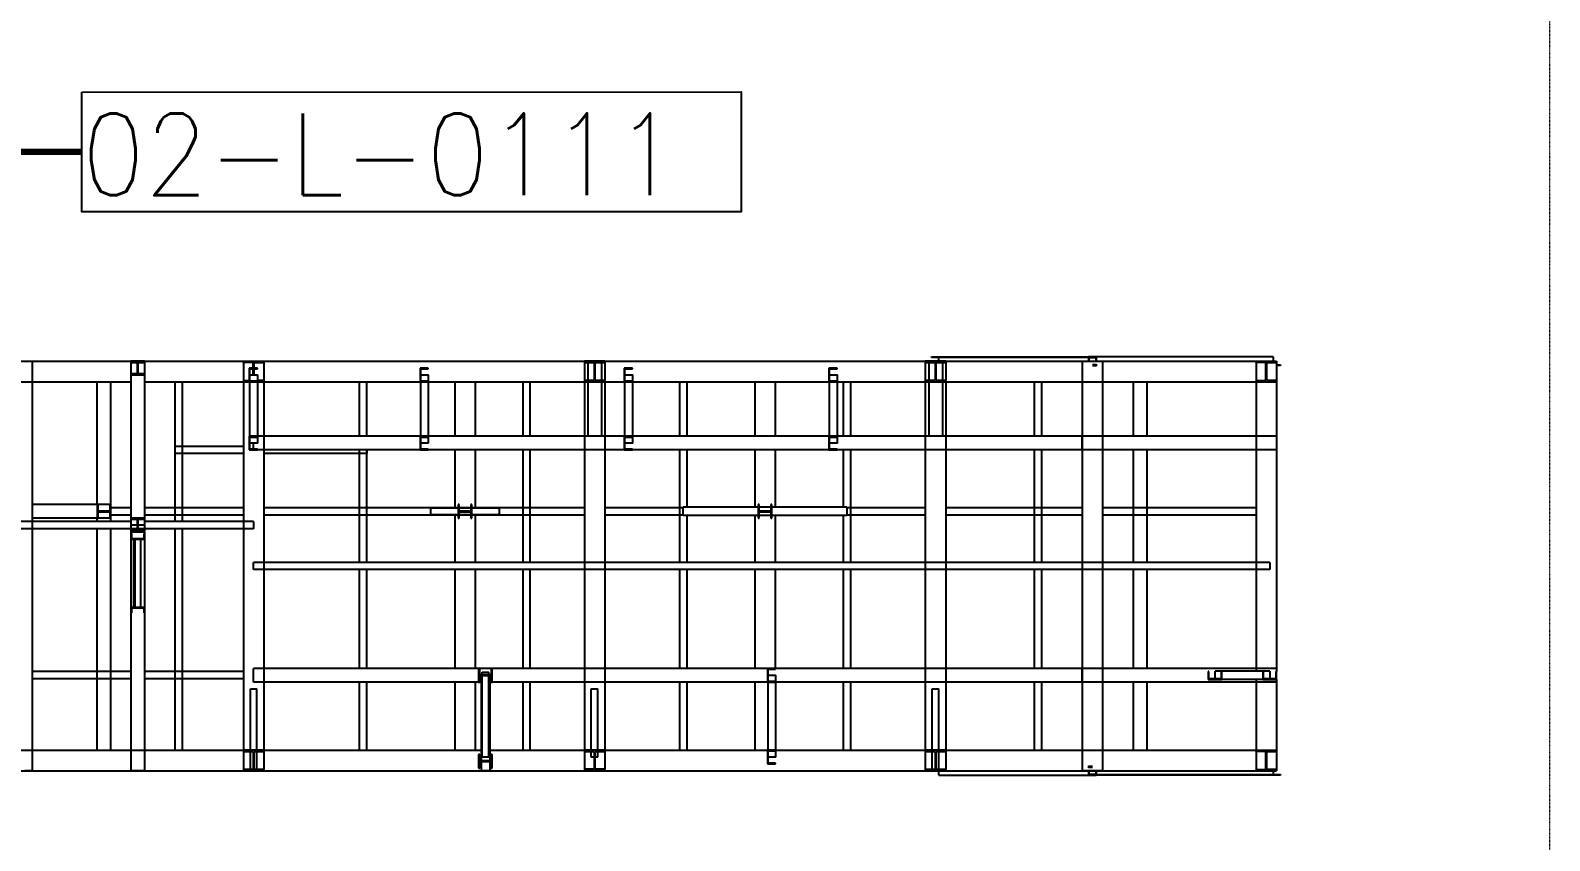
# Model space of a CAD drawing. Header units: inches. Extents: x 19 to 689223, y 34 to 210034.
# Drawn here: x 149781 to 160474, y 130876 to 136573 of the extents above; entities that cross this region are included whole.
import ezdxf

# ---------------------------------------------------------------- set-up
doc = ezdxf.new("R2010")
doc.units = ezdxf.units.IN
doc.header["$MEASUREMENT"] = 0
doc.linetypes.add('DIVIDE2', pattern=[0.625, 0.25, -0.125, 0, -0.125, 0, -0.125])
for name, color, linetype in [('_Auto', 7, 'Continuous'), ('CABLEROUTEALL-EMBED 1_DWG$0$DwgTemplate', 7, 'Continuous'), ('Pointers', 136, 'Continuous')]:
    doc.layers.add(name, color=color, linetype=linetype)
doc.layers.add('Layout', color=6, linetype='Continuous', lineweight=20)
doc.styles.add('HZTXT', font='txt_qlt.shx', dxfattribs={"width": 0.7, "bigfont": 'hztxt.shx'})
doc.dimstyles.new('ISO-25', dxfattribs={"dimtxt": 1000, "dimasz": 2.5, "dimexe": 1.25, "dimexo": 0.625, "dimtad": 1, "dimlfac": 1.016, "dimtxsty": 'HZTXT', "dimcen": 2.5, "dimclrd": 4, "dimclre": 4, "dimclrt": 4, "dimadec": 4, "dimazin": 0, "dimtfac": 1, "dimtmove": 0, "dimatfit": 3, "dimfxl": 1, "dimlwd": -1, "dimlwe": -1, "dimarcsym": 0})

msp = doc.modelspace()

# ---------------------------------------------------------------- linework, layer by layer
at = {"layer": '_Auto', "color": 7, "linetype": 'Continuous'}
msp.add_lwpolyline([(150143.3347, 136139.368), (154784.3259, 136140.1346), (154784.3259, 135297.3027), (150143.3347, 135296.5361)], close=True, dxfattribs=at)
at = {"layer": 'CABLEROUTEALL-EMBED 1_DWG$0$DwgTemplate', "color": 9, "linetype": 'Continuous'}
for p, q in [((149120.4404, 134246.4489), (150488.2863, 134246.4489)), ((149742.9303, 134246.4489), (149793.8045, 134246.4489)), ((149793.8045, 134246.4489), (149793.8045, 131366.7734)), ((150488.2863, 134246.4489), (150584.2755, 134246.4489)), ((150488.2863, 134246.4489), (150488.2863, 133094.5787)), ((150488.2863, 134246.4489), (150488.2863, 134238.7697)), ((150584.2755, 134246.4489), (150488.2863, 134246.4489)), ((150488.2863, 134238.7697), (150533.4012, 134238.7697)), ((150533.4012, 134238.7697), (150533.4012, 134158.1388)), ((150539.1606, 134238.7697), (150584.2755, 134238.7697)), ((150539.1606, 134158.1388), (150539.1606, 134238.7697)), ((150584.2755, 134246.4489), (150584.2755, 133094.5787)), ((150584.2755, 134246.4489), (153679.9266, 134246.4489)), ((150584.2755, 134238.7697), (150584.2755, 134246.4489)), ((151280.197, 134246.4489), (151424.1808, 134246.4489)), ((151280.197, 134236.85), (151280.197, 134246.4489)), ((151280.197, 134246.4489), (151424.1808, 134246.4489)), ((151280.197, 134246.4489), (151280.197, 131510.7572)), ((151348.8293, 134236.85), (151280.197, 134236.85)), ((151378.586, 134198.4543), (151320.9925, 134198.4543)), ((151320.9925, 134198.4543), (151320.9925, 134102.4651)), ((151325.7919, 134107.2646), (151325.7919, 134193.6548)), ((151325.7919, 134193.6548), (151378.586, 134193.6548)), ((151348.8293, 134198.4543), (151348.8293, 134236.85)), ((151348.8293, 134150.4597), (151348.8293, 134193.6548)), ((151355.5486, 134236.85), (151424.1808, 134236.85)), ((151355.5486, 134198.4543), (151355.5486, 134236.85)), ((151355.5486, 134150.4597), (151355.5486, 134193.6548)), ((151378.586, 134193.6548), (151378.586, 134198.4543)), ((151424.1808, 134246.4489), (151424.1808, 134236.85)), ((151424.1808, 134246.4489), (151424.1808, 131510.7572)), ((152523.257, 134198.4543), (152523.257, 134102.4651)), ((152580.8505, 134198.4543), (152523.257, 134198.4543)), ((152528.0564, 134107.2646), (152528.0564, 134193.6548)), ((152528.0564, 134193.6548), (152580.8505, 134193.6548)), ((152580.8505, 134193.6548), (152580.8505, 134198.4543)), ((153823.9104, 134246.4489), (153679.9266, 134246.4489)), ((153679.9266, 134246.4489), (153679.9266, 134236.85)), ((153679.9266, 134236.85), (153679.9266, 134112.064)), ((153679.9266, 134236.85), (153748.5589, 134236.85)), ((153703.9239, 134246.4489), (153799.9131, 134246.4489)), ((153703.9239, 134246.4489), (153703.9239, 133718.5084)), ((153748.5589, 134236.85), (153748.5589, 134112.064)), ((153755.2781, 134112.064), (153755.2781, 134236.85)), ((153755.2781, 134236.85), (153823.9104, 134236.85)), ((153799.9131, 134246.4489), (153799.9131, 133718.5084)), ((153823.9104, 134236.85), (153823.9104, 134246.4489)), ((153823.9104, 134246.4489), (156079.6562, 134246.4489)), ((153823.9104, 134236.85), (153823.9104, 134112.064)), ((153960.695, 134198.4543), (153960.695, 134102.4651)), ((154018.2885, 134198.4543), (153960.695, 134198.4543)), ((153965.4944, 134107.2646), (153965.4944, 134193.6548)), ((153965.4944, 134193.6548), (154018.2885, 134193.6548)), ((154018.2885, 134193.6548), (154018.2885, 134198.4543)), ((155458.1262, 134198.4543), (155400.5327, 134198.4543)), ((155400.5327, 134198.4543), (155400.5327, 134102.4651)), ((155405.3322, 134107.2646), (155405.3322, 134193.6548)), ((155405.3322, 134193.6548), (155458.1262, 134193.6548)), ((155458.1262, 134193.6548), (155458.1262, 134198.4543)), ((156223.64, 134246.4489), (156079.6562, 134246.4489)), ((156079.6562, 134246.4489), (156079.6562, 134236.85)), ((156079.6562, 134236.85), (156079.6562, 134112.064)), ((156079.6562, 134236.85), (156148.2885, 134236.85)), ((156103.6535, 134246.4489), (156199.6427, 134246.4489)), ((156103.6535, 134246.4489), (156103.6535, 133718.5084)), ((156123.5408, 134276.6855), (157227.4164, 134276.6855)), ((156123.5408, 134271.886), (156123.5408, 134276.6855)), ((157227.4164, 134271.886), (156123.5408, 134271.886)), ((156148.2885, 134236.85), (156148.2885, 134112.064)), ((156155.0077, 134112.064), (156155.0077, 134236.85)), ((156155.0077, 134236.85), (156223.64, 134236.85)), ((156175.2939, 134246.4489), (156175.2939, 134271.886)), ((156199.6427, 134246.4489), (156199.6427, 133718.5084)), ((156223.64, 134236.85), (156223.64, 134246.4489)), ((156223.64, 134246.4489), (158551.3777, 134246.4489)), ((156223.64, 134236.85), (156223.64, 134112.064)), ((157183.5318, 134246.4489), (157183.5318, 131366.7734)), ((157183.5318, 134246.4489), (157327.5156, 134246.4489)), ((157283.631, 134276.6855), (157227.4164, 134276.6855)), ((157227.4164, 134276.6855), (157227.4164, 134271.886)), ((157227.4164, 134271.886), (157279.1695, 134271.886)), ((157228.1117, 134271.886), (157228.1117, 134246.4489)), ((157232.4628, 134246.4489), (157232.4628, 134271.886)), ((157282.9356, 134221.0117), (157255.5237, 134221.0117)), ((157255.5237, 134216.2123), (157282.9356, 134216.2123)), ((157279.1695, 134271.886), (157279.1695, 134246.4489)), ((157282.9356, 134221.0117), (157288.876, 134221.0117)), ((157282.9356, 134216.2123), (157282.9356, 134221.0117)), ((157288.876, 134216.2123), (157282.9356, 134216.2123)), ((158528.3168, 134276.6855), (157283.631, 134276.6855)), ((157283.631, 134246.4489), (157283.631, 134276.6855)), ((157327.5156, 134246.4489), (157327.5156, 131366.7734)), ((158407.3939, 134236.85), (158407.3939, 134246.4489)), ((158407.3939, 134246.4489), (158551.3777, 134246.4489)), ((158407.3939, 134246.4489), (158407.3939, 132067.4944)), ((158407.3939, 134246.4489), (158551.3777, 134246.4489)), ((158476.0262, 134236.85), (158407.3939, 134236.85)), ((158476.0262, 134112.064), (158476.0262, 134236.85)), ((158482.7454, 134236.85), (158551.3777, 134236.85)), ((158482.7454, 134112.064), (158482.7454, 134236.85)), ((158528.3168, 134276.6855), (158528.3168, 134246.4489)), ((158551.3777, 134246.4489), (158551.3777, 134236.85)), ((158551.3777, 134246.4489), (158551.3777, 132065.0947)), ((158551.3777, 134246.4489), (158551.3777, 134102.4651)), ((158551.3777, 134221.0117), (158578.7896, 134221.0117)), ((158578.7896, 134216.2123), (158551.3777, 134216.2123)), ((158578.7896, 134221.0117), (158578.7896, 134216.2123)), ((149120.4404, 134102.4651), (150488.2863, 134102.4651)), ((150248.3133, 134102.4651), (150248.3133, 133238.5625)), ((150344.3025, 134102.4651), (150344.3025, 133238.5625)), ((150488.2863, 134158.1388), (150488.2863, 134150.4597)), ((150533.4012, 134158.1388), (150488.2863, 134158.1388)), ((150488.2863, 134150.4597), (150584.2755, 134150.4597)), ((150584.2755, 134158.1388), (150539.1606, 134158.1388)), ((150584.2755, 134150.4597), (150584.2755, 134158.1388)), ((150584.2755, 134102.4651), (151320.9925, 134102.4651)), ((150798.8113, 134102.4651), (150798.8113, 133120.0158)), ((150849.6856, 134102.4651), (150849.6856, 133120.0158)), ((151280.197, 134112.064), (151320.9925, 134112.064)), ((151280.197, 134112.064), (151280.197, 134102.4651)), ((151280.197, 134102.4651), (151320.9925, 134102.4651)), ((151320.9925, 134102.4651), (151378.586, 134102.4651)), ((151323.3922, 134150.4597), (151380.9857, 134150.4597)), ((151323.3922, 134150.4597), (151323.3922, 133670.5138)), ((151378.586, 134107.2646), (151325.7919, 134107.2646)), ((151378.586, 134102.4651), (151378.586, 134107.2646)), ((151380.9857, 133670.5138), (151380.9857, 134150.4597)), ((151424.1808, 134112.064), (151380.9857, 134112.064)), ((151380.9857, 134102.4651), (152523.257, 134102.4651)), ((151380.9857, 134102.4651), (151424.1808, 134102.4651)), ((151424.1808, 134102.4651), (151424.1808, 134112.064)), ((152094.6653, 134102.4651), (152094.6653, 133718.5084)), ((152145.5395, 134102.4651), (152145.5395, 133718.5084)), ((152523.257, 134102.4651), (152580.8505, 134102.4651)), ((152525.6567, 134150.4597), (152525.6567, 133670.5138)), ((152525.6567, 134150.4597), (152583.2502, 134150.4597)), ((152580.8505, 134107.2646), (152528.0564, 134107.2646)), ((152580.8505, 134102.4651), (152580.8505, 134107.2646)), ((152583.2502, 133670.5138), (152583.2502, 134150.4597)), ((152583.2502, 134102.4651), (153679.9266, 134102.4651)), ((152768.0294, 134102.4651), (152768.0294, 133718.5084)), ((152912.0132, 134102.4651), (152912.0132, 133718.5084)), ((153246.5355, 134102.4651), (153246.5355, 133718.5084)), ((153297.4097, 134102.4651), (153297.4097, 133718.5084)), ((153748.5589, 134112.064), (153679.9266, 134112.064)), ((153679.9266, 134112.064), (153679.9266, 134102.4651)), ((153679.9266, 134102.4651), (153679.9266, 131511.8582)), ((153679.9266, 134102.4651), (153823.9104, 134102.4651)), ((153823.9104, 134112.064), (153755.2781, 134112.064)), ((153823.9104, 134102.4651), (153823.9104, 134112.064)), ((153823.9104, 134102.4651), (153823.9104, 131511.8582)), ((153823.9104, 134102.4651), (153960.695, 134102.4651)), ((153960.695, 134102.4651), (154018.2885, 134102.4651)), ((153963.0947, 134150.4597), (153963.0947, 133670.5138)), ((153963.0947, 134150.4597), (154020.6882, 134150.4597)), ((154018.2885, 134107.2646), (153965.4944, 134107.2646)), ((154018.2885, 134102.4651), (154018.2885, 134107.2646)), ((154020.6882, 133670.5138), (154020.6882, 134150.4597)), ((154020.6882, 134102.4651), (155400.5327, 134102.4651)), ((154350.4111, 134102.4651), (154350.4111, 133718.5084)), ((154401.2853, 134102.4651), (154401.2853, 133718.5084)), ((154879.7914, 134102.4651), (154879.7914, 133718.5084)), ((155023.7752, 134102.4651), (155023.7752, 133718.5084)), ((155400.5327, 134102.4651), (155458.1262, 134102.4651)), ((155402.9325, 134150.4597), (155402.9325, 133670.5138)), ((155402.9325, 134150.4597), (155460.526, 134150.4597)), ((155458.1262, 134107.2646), (155405.3322, 134107.2646)), ((155458.1262, 134102.4651), (155458.1262, 134107.2646)), ((155460.526, 133670.5138), (155460.526, 134150.4597)), ((155460.526, 134102.4651), (156079.6562, 134102.4651)), ((155502.2813, 134102.4651), (155502.2813, 133718.5084)), ((155553.1555, 134102.4651), (155553.1555, 133718.5084)), ((156079.6562, 134112.064), (156079.6562, 134102.4651)), ((156148.2885, 134112.064), (156079.6562, 134112.064)), ((156079.6562, 134102.4651), (156079.6562, 131510.7572)), ((156079.6562, 134102.4651), (156223.64, 134102.4651)), ((156223.64, 134112.064), (156155.0077, 134112.064)), ((156223.64, 134102.4651), (156223.64, 134112.064)), ((156223.64, 134102.4651), (156223.64, 131510.7572)), ((156223.64, 134102.4651), (158551.3777, 134102.4651)), ((156846.1298, 134102.4651), (156846.1298, 133718.5084)), ((156897.0041, 134102.4651), (156897.0041, 133718.5084)), ((157543.4912, 134102.4651), (157543.4912, 133718.5084)), ((157639.4804, 134102.4651), (157639.4804, 133718.5084)), ((158407.3939, 134112.064), (158407.3939, 134102.4651)), ((158407.3939, 134112.064), (158476.0262, 134112.064)), ((158407.3939, 134102.4651), (158551.3777, 134102.4651)), ((158551.3777, 134112.064), (158482.7454, 134112.064)), ((158551.3777, 134102.4651), (158551.3777, 134112.064)), ((151320.9925, 133718.5084), (151320.9925, 133622.5192)), ((151378.586, 133718.5084), (151320.9925, 133718.5084)), ((151380.9857, 133670.5138), (151323.3922, 133670.5138)), ((151325.7919, 133713.7089), (151378.586, 133713.7089)), ((151325.7919, 133627.3186), (151325.7919, 133713.7089)), ((151352.1889, 133627.3186), (151352.1889, 133670.5138)), ((151378.586, 133713.7089), (151378.586, 133718.5084)), ((152523.257, 133718.5084), (151380.9857, 133718.5084)), ((152523.257, 133718.5084), (152523.257, 133622.5192)), ((152580.8505, 133718.5084), (152523.257, 133718.5084)), ((152583.2502, 133670.5138), (152525.6567, 133670.5138)), ((152528.0564, 133713.7089), (152580.8505, 133713.7089)), ((152528.0564, 133627.3186), (152528.0564, 133713.7089)), ((152580.8505, 133713.7089), (152580.8505, 133718.5084)), ((153703.9239, 133718.5084), (152583.2502, 133718.5084)), ((153799.9131, 133718.5084), (153703.9239, 133718.5084)), ((153960.695, 133718.5084), (153799.9131, 133718.5084)), ((153960.695, 133718.5084), (153960.695, 133622.5192)), ((154018.2885, 133718.5084), (153960.695, 133718.5084)), ((154020.6882, 133670.5138), (153963.0947, 133670.5138)), ((153965.4944, 133627.3186), (153965.4944, 133713.7089)), ((153965.4944, 133713.7089), (154018.2885, 133713.7089)), ((154018.2885, 133713.7089), (154018.2885, 133718.5084)), ((155400.5327, 133718.5084), (154020.6882, 133718.5084)), ((155458.1262, 133718.5084), (155400.5327, 133718.5084)), ((155400.5327, 133718.5084), (155400.5327, 133622.5192)), ((155460.526, 133670.5138), (155402.9325, 133670.5138)), ((155405.3322, 133713.7089), (155458.1262, 133713.7089)), ((155405.3322, 133627.3186), (155405.3322, 133713.7089)), ((155458.1262, 133713.7089), (155458.1262, 133718.5084)), ((156103.6535, 133718.5084), (155460.526, 133718.5084)), ((156199.6427, 133718.5084), (156103.6535, 133718.5084)), ((157184.3264, 133718.5084), (156199.6427, 133718.5084)), ((157184.3264, 133718.5084), (157184.3264, 133622.5192)), ((157184.3264, 133622.5192), (157184.3264, 133718.5084)), ((158551.3777, 133718.5084), (157184.3264, 133718.5084)), ((158551.3777, 133718.5084), (158551.3777, 133622.5192)), ((150799.7296, 133597.0821), (150799.7296, 133647.9563)), ((151280.197, 133647.9563), (150799.7296, 133647.9563)), ((151280.197, 133597.0821), (150799.7296, 133597.0821)), ((151320.9925, 133622.5192), (151378.586, 133622.5192)), ((151378.586, 133627.3186), (151325.7919, 133627.3186)), ((151378.586, 133622.5192), (151378.586, 133627.3186)), ((152523.257, 133622.5192), (151378.586, 133622.5192)), ((152148.9778, 133597.0821), (151424.1808, 133597.0821)), ((152094.6653, 133622.5192), (152094.6653, 132832.0483)), ((152145.5395, 133622.5192), (152145.5395, 132832.0483)), ((152148.9778, 133622.5192), (152148.9778, 133597.0821)), ((152523.257, 133622.5192), (152580.8505, 133622.5192)), ((152580.8505, 133627.3186), (152528.0564, 133627.3186)), ((152580.8505, 133622.5192), (152580.8505, 133627.3186)), ((153960.695, 133622.5192), (152580.8505, 133622.5192)), ((152768.0294, 133622.5192), (152768.0294, 133213.6053)), ((152912.0132, 133622.5192), (152912.0132, 133213.6053)), ((153246.5355, 133622.5192), (153246.5355, 132832.0483)), ((153297.4097, 133622.5192), (153297.4097, 132832.0483)), ((153960.695, 133622.5192), (154018.2885, 133622.5192)), ((154018.2885, 133627.3186), (153965.4944, 133627.3186)), ((154018.2885, 133622.5192), (154018.2885, 133627.3186)), ((155400.5327, 133622.5192), (154018.2885, 133622.5192)), ((154350.4111, 133622.5192), (154350.4111, 132832.0483)), ((154401.2853, 133622.5192), (154401.2853, 133219.3646)), ((154879.7914, 133622.5192), (154879.7914, 133219.3646)), ((155023.7752, 133622.5192), (155023.7752, 133219.3646)), ((155400.5327, 133622.5192), (155458.1262, 133622.5192)), ((155458.1262, 133627.3186), (155405.3322, 133627.3186)), ((155458.1262, 133622.5192), (155458.1262, 133627.3186)), ((157184.3264, 133622.5192), (155458.1262, 133622.5192)), ((155502.2813, 133622.5192), (155502.2813, 133219.3646)), ((155553.1555, 133622.5192), (155553.1555, 132832.0483)), ((156846.1298, 133622.5192), (156846.1298, 132832.0483)), ((156897.0041, 133622.5192), (156897.0041, 132832.0483)), ((158551.3777, 133622.5192), (157184.3264, 133622.5192)), ((157543.4912, 133622.5192), (157543.4912, 132832.0483)), ((157639.4804, 133622.5192), (157639.4804, 132832.0483)), ((150345.1104, 133238.5625), (149793.8045, 133238.5625)), ((150251.0749, 133238.5625), (150251.0749, 133142.5733)), ((150258.7541, 133238.5625), (150251.0749, 133238.5625)), ((150258.7541, 133193.4475), (150258.7541, 133238.5625)), ((150347.0641, 133238.5625), (150339.385, 133238.5625)), ((150339.385, 133238.5625), (150339.385, 133193.4475)), ((150345.1104, 133238.5625), (150345.1104, 133142.5733)), ((150347.0641, 133142.5733), (150347.0641, 133238.5625)), ((152792.0267, 133238.5625), (152792.0267, 133142.5733)), ((152799.7058, 133238.5625), (152792.0267, 133238.5625)), ((152799.7058, 133193.4475), (152799.7058, 133238.5625)), ((152888.0159, 133238.5625), (152880.3367, 133238.5625)), ((152880.3367, 133238.5625), (152880.3367, 133193.4475)), ((152888.0159, 133142.5733), (152888.0159, 133238.5625)), ((154903.7887, 133238.5625), (154903.7887, 133142.5733)), ((154911.4678, 133238.5625), (154903.7887, 133238.5625)), ((154911.4678, 133193.4475), (154911.4678, 133238.5625)), ((154999.7779, 133238.5625), (154992.0988, 133238.5625)), ((154992.0988, 133238.5625), (154992.0988, 133193.4475)), ((154999.7779, 133142.5733), (154999.7779, 133238.5625)), ((150345.1104, 133142.5733), (149793.8045, 133142.5733)), ((150248.3133, 133142.5733), (150248.3133, 133120.0158)), ((150251.0749, 133142.5733), (150258.7541, 133142.5733)), ((150339.385, 133193.4475), (150258.7541, 133193.4475)), ((150258.7541, 133142.5733), (150258.7541, 133187.6882)), ((150258.7541, 133187.6882), (150339.385, 133187.6882)), ((150339.385, 133187.6882), (150339.385, 133142.5733)), ((150339.385, 133142.5733), (150347.0641, 133142.5733)), ((150344.3025, 133142.5733), (150344.3025, 133120.0158)), ((150488.2863, 133216.005), (150347.0641, 133216.005)), ((150488.2863, 133165.1307), (150347.0641, 133165.1307)), ((150584.2755, 133142.5733), (150488.2863, 133142.5733)), ((150488.2863, 133142.5733), (150488.2863, 133134.8941)), ((150488.2863, 133134.8941), (150533.4012, 133134.8941)), ((150533.4012, 133134.8941), (150533.4012, 133054.2632)), ((150539.1606, 133134.8941), (150584.2755, 133134.8941)), ((150539.1606, 133054.2632), (150539.1606, 133134.8941)), ((151280.197, 133216.005), (150584.2755, 133216.005)), ((151280.197, 133165.1307), (150584.2755, 133165.1307)), ((150584.2755, 133134.8941), (150584.2755, 133142.5733)), ((152792.0267, 133216.005), (151424.1808, 133216.005)), ((152792.0267, 133165.1307), (151424.1808, 133165.1307)), ((152600.0483, 133167.5305), (152600.0483, 133213.6053)), ((153079.9942, 133213.6053), (152600.0483, 133213.6053)), ((153079.9942, 133167.5305), (152600.0483, 133167.5305)), ((152768.0294, 133167.5305), (152768.0294, 132832.0483)), ((152792.0267, 133142.5733), (152799.7058, 133142.5733)), ((152880.3367, 133216.005), (152799.7058, 133216.005)), ((152880.3367, 133193.4475), (152799.7058, 133193.4475)), ((152799.7058, 133142.5733), (152799.7058, 133187.6882)), ((152799.7058, 133187.6882), (152880.3367, 133187.6882)), ((152880.3367, 133165.1307), (152799.7058, 133165.1307)), ((152880.3367, 133187.6882), (152880.3367, 133142.5733)), ((152880.3367, 133142.5733), (152888.0159, 133142.5733)), ((153679.9266, 133216.005), (152888.0159, 133216.005)), ((153679.9266, 133165.1307), (152888.0159, 133165.1307)), ((152912.0132, 133167.5305), (152912.0132, 132832.0483)), ((153079.9942, 133213.6053), (153079.9942, 133167.5305)), ((154375.8482, 133216.005), (153823.9104, 133216.005)), ((154375.8482, 133165.1307), (153823.9104, 133165.1307)), ((155527.7184, 133219.3646), (154375.8482, 133219.3646)), ((154375.8482, 133161.7711), (154375.8482, 133219.3646)), ((155527.7184, 133161.7711), (154375.8482, 133161.7711)), ((154401.2853, 133161.7711), (154401.2853, 132832.0483)), ((154879.7914, 133161.7711), (154879.7914, 132832.0483)), ((154903.7887, 133142.5733), (154911.4678, 133142.5733)), ((154992.0988, 133193.4475), (154911.4678, 133193.4475)), ((154911.4678, 133142.5733), (154911.4678, 133187.6882)), ((154911.4678, 133187.6882), (154992.0988, 133187.6882)), ((154992.0988, 133187.6882), (154992.0988, 133142.5733)), ((154992.0988, 133142.5733), (154999.7779, 133142.5733)), ((155023.7752, 133161.7711), (155023.7752, 132832.0483)), ((155502.2813, 133161.7711), (155502.2813, 132832.0483)), ((155527.7184, 133219.3646), (155527.7184, 133161.7711)), ((156079.6562, 133216.005), (155527.7184, 133216.005)), ((156079.6562, 133165.1307), (155527.7184, 133165.1307)), ((157183.5318, 133216.005), (156223.64, 133216.005)), ((157183.5318, 133165.1307), (156223.64, 133165.1307)), ((158407.3939, 133216.005), (157327.5156, 133216.005)), ((158407.3939, 133165.1307), (157327.5156, 133165.1307)), ((150533.4012, 133069.1416), (149051.3282, 133069.1416)), ((150488.2863, 133120.0158), (149096.4431, 133120.0158)), ((150248.3133, 133069.1416), (150248.3133, 131510.7572)), ((150344.3025, 133069.1416), (150344.3025, 131510.7572)), ((150584.2755, 133094.5787), (150488.2863, 133094.5787)), ((150488.2863, 133094.5787), (150488.2863, 133054.2632)), ((150488.2863, 133054.2632), (150488.2863, 133046.5841)), ((150533.4012, 133054.2632), (150488.2863, 133054.2632)), ((150488.2863, 133046.5841), (150584.2755, 133046.5841)), ((150488.2863, 133046.5841), (150488.2863, 133034.3238)), ((150488.2863, 133034.3238), (150488.2863, 132995.8014)), ((150495.5031, 133034.3238), (150488.2863, 133034.3238)), ((150495.5031, 132998.8491), (150495.5031, 133034.3238)), ((151352.1889, 133069.1416), (150539.1606, 133069.1416)), ((150584.2755, 133054.2632), (150539.1606, 133054.2632)), ((150585.8113, 133034.3238), (150578.5944, 133034.3238)), ((150578.5944, 133034.3238), (150578.5944, 132998.8491)), ((151352.1889, 133120.0158), (150584.2755, 133120.0158)), ((150584.2755, 133094.5787), (150584.2755, 133054.2632)), ((150584.2755, 133046.5841), (150584.2755, 133054.2632)), ((150584.2755, 133046.5841), (150584.2755, 133034.3238)), ((150585.8113, 132995.8014), (150585.8113, 133034.3238)), ((150798.8113, 133069.1416), (150798.8113, 131510.7572)), ((150849.6856, 133069.1416), (150849.6856, 131510.7572)), ((151352.1889, 133120.0158), (151352.1889, 133069.1416)), ((150488.2863, 132995.8014), (150488.2863, 132515.8555)), ((150488.2863, 132995.8014), (150585.8113, 132995.8014)), ((150578.5944, 132998.8491), (150495.5031, 132998.8491)), ((150508.252, 132515.8555), (150508.252, 132995.8014)), ((150508.252, 132515.8555), (150508.252, 132995.8014)), ((150518.4922, 132515.8555), (150518.4922, 132995.8014)), ((150557.0145, 132995.8014), (150557.0145, 132515.8555)), ((150584.2755, 132995.8014), (150584.2755, 132515.8555)), ((158503.3831, 132832.0483), (151352.1889, 132832.0483)), ((151352.1889, 132781.174), (151352.1889, 132832.0483)), ((158503.3831, 132832.0483), (158503.3831, 132781.174)), ((158503.3831, 132781.174), (151352.1889, 132781.174)), ((152094.6653, 132781.174), (152094.6653, 132086.6923)), ((152145.5395, 132781.174), (152145.5395, 132086.6923)), ((152768.0294, 132781.174), (152768.0294, 132086.6923)), ((152912.0132, 132781.174), (152912.0132, 132086.6923)), ((153246.5355, 132781.174), (153246.5355, 132086.6923)), ((153297.4097, 132781.174), (153297.4097, 132086.6923)), ((154350.4111, 132781.174), (154350.4111, 132086.6923)), ((154401.2853, 132781.174), (154401.2853, 132086.6923)), ((154879.7914, 132781.174), (154879.7914, 132086.6923)), ((155023.7752, 132781.174), (155023.7752, 132086.6923)), ((155502.2813, 132781.174), (155502.2813, 132086.6923)), ((155553.1555, 132781.174), (155553.1555, 132086.6923)), ((156846.1298, 132781.174), (156846.1298, 132086.6923)), ((156897.0041, 132781.174), (156897.0041, 132086.6923)), ((157543.4912, 132781.174), (157543.4912, 132086.6923)), ((157639.4804, 132781.174), (157639.4804, 132086.6923)), ((150585.8113, 132515.8555), (150488.2863, 132515.8555)), ((150488.2863, 132515.8555), (150488.2863, 132477.3331)), ((150495.5031, 132512.8079), (150578.5944, 132512.8079)), ((150495.5031, 132477.3331), (150495.5031, 132512.8079)), ((150578.5944, 132512.8079), (150578.5944, 132477.3331)), ((150585.8113, 132477.3331), (150585.8113, 132515.8555)), ((150488.2863, 132477.3331), (150488.2863, 131366.7734)), ((150488.2863, 132477.3331), (150495.5031, 132477.3331)), ((150578.5944, 132477.3331), (150585.8113, 132477.3331)), ((150584.2755, 132477.3331), (150584.2755, 131366.7734)), ((150488.2863, 132064.1348), (149793.8045, 132064.1348)), ((151280.197, 132064.1348), (150584.2755, 132064.1348)), ((152936.0105, 132086.6923), (151352.1889, 132086.6923)), ((151352.1889, 131990.7031), (151352.1889, 132086.6923)), ((152943.6896, 132086.6923), (152936.0105, 132086.6923)), ((152936.0105, 132086.6923), (152936.0105, 131990.7031)), ((153024.3205, 132086.6923), (152943.6896, 132086.6923)), ((152943.6896, 132041.5773), (152943.6896, 132086.6923)), ((152960.9676, 131462.7626), (152960.9676, 132059.9173)), ((152960.9676, 132059.9173), (153007.0425, 132059.9173)), ((153007.0425, 131462.7626), (153007.0425, 132059.9173)), ((153024.3205, 132086.6923), (153024.3205, 132041.5773)), ((153031.9996, 132086.6923), (153024.3205, 132086.6923)), ((154968.5814, 132086.6923), (153031.9996, 132086.6923)), ((153031.9996, 131990.7031), (153031.9996, 132086.6923)), ((154968.5814, 132086.6923), (154968.5814, 131990.7031)), ((155026.1749, 132086.6923), (154968.5814, 132086.6923)), ((154973.3809, 132081.8928), (155026.1749, 132081.8928)), ((154973.3809, 131995.5025), (154973.3809, 132081.8928)), ((157184.3264, 132086.6923), (155026.1749, 132086.6923)), ((155026.1749, 132081.8928), (155026.1749, 132086.6923)), ((157184.3264, 132086.6923), (157184.3264, 131990.7031)), ((157184.3264, 131990.7031), (157184.3264, 132086.6923)), ((158551.3777, 132086.6923), (157184.3264, 132086.6923)), ((158071.4317, 132065.0947), (158071.4317, 132007.5012)), ((158076.2312, 132065.0947), (158071.4317, 132065.0947)), ((158076.2312, 132012.3006), (158076.2312, 132065.0947)), ((158503.3831, 132067.4944), (158119.4263, 132067.4944)), ((158119.4263, 132009.9009), (158119.4263, 132067.4944)), ((158167.4209, 132065.0947), (158162.6215, 132065.0947)), ((158162.6215, 132065.0947), (158162.6215, 132012.3006)), ((158167.4209, 132007.5012), (158167.4209, 132065.0947)), ((158460.1879, 132065.0947), (158455.3885, 132065.0947)), ((158455.3885, 132065.0947), (158455.3885, 132007.5012)), ((158460.1879, 132012.3006), (158460.1879, 132065.0947)), ((158503.3831, 132067.4944), (158503.3831, 132009.9009)), ((158551.3777, 132065.0947), (158546.5782, 132065.0947)), ((158546.5782, 132065.0947), (158546.5782, 132012.3006)), ((158551.3777, 132086.6923), (158551.3777, 132065.0947)), ((158551.3777, 132007.5012), (158551.3777, 132065.0947)), ((150488.2863, 132013.2605), (149793.8045, 132013.2605)), ((151280.197, 132013.2605), (150584.2755, 132013.2605)), ((152936.0105, 131990.7031), (151352.1889, 131990.7031)), ((152094.6653, 131990.7031), (152094.6653, 131510.7572)), ((152145.5395, 131990.7031), (152145.5395, 131510.7572)), ((152768.0294, 131990.7031), (152768.0294, 131510.7572)), ((152912.0132, 131990.7031), (152912.0132, 131510.7572)), ((152936.0105, 131990.7031), (152943.6896, 131990.7031)), ((153024.3205, 132041.5773), (152943.6896, 132041.5773)), ((152943.6896, 131990.7031), (152943.6896, 132035.818)), ((152943.6896, 132035.818), (153024.3205, 132035.818)), ((152960.9676, 131990.7031), (152943.6896, 131990.7031)), ((152953.7685, 132035.818), (152953.7685, 131436.8455)), ((153024.3205, 131990.7031), (153007.0425, 131990.7031)), ((153014.2416, 132035.818), (153014.2416, 131436.8455)), ((153024.3205, 132035.818), (153024.3205, 131990.7031)), ((153024.3205, 131990.7031), (153031.9996, 131990.7031)), ((154968.5814, 131990.7031), (153031.9996, 131990.7031)), ((153246.5355, 131990.7031), (153246.5355, 131510.7572)), ((153297.4097, 131990.7031), (153297.4097, 131510.7572)), ((154350.4111, 131990.7031), (154350.4111, 131510.7572)), ((154401.2853, 131990.7031), (154401.2853, 131510.7572)), ((154879.7914, 131990.7031), (154879.7914, 131510.7572)), ((154968.5814, 131990.7031), (155026.1749, 131990.7031)), ((154970.9811, 132038.6977), (154970.9811, 131462.7626)), ((154970.9811, 132038.6977), (155028.5746, 132038.6977)), ((155026.1749, 131995.5025), (154973.3809, 131995.5025)), ((155026.1749, 131990.7031), (155026.1749, 131995.5025)), ((155028.5746, 131462.7626), (155028.5746, 132038.6977)), ((157184.3264, 131990.7031), (155028.5746, 131990.7031)), ((155502.2813, 131990.7031), (155502.2813, 131510.7572)), ((155553.1555, 131990.7031), (155553.1555, 131510.7572)), ((156846.1298, 131990.7031), (156846.1298, 131510.7572)), ((156897.0041, 131990.7031), (156897.0041, 131510.7572)), ((158551.3777, 131990.7031), (157184.3264, 131990.7031)), ((157543.4912, 131990.7031), (157543.4912, 131510.7572)), ((157639.4804, 131990.7031), (157639.4804, 131510.7572)), ((158071.4317, 132007.5012), (158167.4209, 132007.5012)), ((158162.6215, 132012.3006), (158076.2312, 132012.3006)), ((158119.4263, 132009.9009), (158503.3831, 132009.9009)), ((158407.3939, 132009.9009), (158407.3939, 131366.7734)), ((158455.3885, 132007.5012), (158551.3777, 132007.5012)), ((158546.5782, 132012.3006), (158460.1879, 132012.3006)), ((158551.3777, 132007.5012), (158551.3777, 131366.7734)), ((158551.3777, 132007.5012), (158551.3777, 131990.7031)), ((151329.1515, 131942.7085), (151375.2263, 131942.7085)), ((151329.1515, 131366.7734), (151329.1515, 131942.7085)), ((151375.2263, 131366.7734), (151375.2263, 131942.7085)), ((153728.8811, 131942.7085), (153774.9559, 131942.7085)), ((153728.8811, 131462.7626), (153728.8811, 131942.7085)), ((153774.9559, 131462.7626), (153774.9559, 131942.7085)), ((156128.6107, 131366.7734), (156128.6107, 131942.7085)), ((156128.6107, 131942.7085), (156174.6855, 131942.7085)), ((156174.6855, 131366.7734), (156174.6855, 131942.7085)), ((149120.4404, 131510.7572), (151280.197, 131510.7572)), ((151424.1808, 131510.7572), (151280.197, 131510.7572)), ((151280.197, 131510.7572), (151280.197, 131501.1582)), ((151280.197, 131501.1582), (151348.8293, 131501.1582)), ((151280.197, 131501.1582), (151280.197, 131376.3723)), ((151348.8293, 131501.1582), (151348.8293, 131376.3723)), ((151355.5486, 131501.1582), (151424.1808, 131501.1582)), ((151355.5486, 131376.3723), (151355.5486, 131501.1582)), ((151424.1808, 131510.7572), (152960.9676, 131510.7572)), ((151424.1808, 131501.1582), (151424.1808, 131510.7572)), ((151424.1808, 131501.1582), (151424.1808, 131376.3723)), ((152943.6896, 131481.9604), (152936.0105, 131481.9604)), ((152936.0105, 131481.9604), (152936.0105, 131385.9712)), ((152943.6896, 131436.8455), (152943.6896, 131481.9604)), ((153024.3205, 131436.8455), (152943.6896, 131436.8455)), ((152943.6896, 131431.0861), (153024.3205, 131431.0861)), ((152943.6896, 131385.9712), (152943.6896, 131431.0861)), ((152953.7685, 131431.0861), (152953.7685, 131366.7734)), ((153007.0425, 131462.7626), (152960.9676, 131462.7626)), ((153007.0425, 131510.7572), (153679.9266, 131510.7572)), ((153014.2416, 131431.0861), (153014.2416, 131366.7734)), ((153031.9996, 131481.9604), (153024.3205, 131481.9604)), ((153024.3205, 131481.9604), (153024.3205, 131436.8455)), ((153024.3205, 131431.0861), (153024.3205, 131385.9712)), ((153031.9996, 131385.9712), (153031.9996, 131481.9604)), ((153823.9104, 131511.8582), (153679.9266, 131511.8582)), ((153679.9266, 131511.8582), (153679.9266, 131502.2593)), ((153679.9266, 131502.2593), (153679.9266, 131377.4734)), ((153679.9266, 131502.2593), (153748.5589, 131502.2593)), ((153679.9266, 131501.1582), (153679.9266, 131502.2593)), ((153728.8811, 131501.1582), (153679.9266, 131501.1582)), ((153774.9559, 131462.7626), (153728.8811, 131462.7626)), ((153748.5589, 131502.2593), (153748.5589, 131377.4734)), ((153755.2781, 131377.4734), (153755.2781, 131502.2593)), ((153755.2781, 131502.2593), (153823.9104, 131502.2593)), ((153774.9559, 131501.1582), (153823.9104, 131501.1582)), ((153823.9104, 131502.2593), (153823.9104, 131511.8582)), ((153823.9104, 131510.7572), (154968.5814, 131510.7572)), ((153823.9104, 131502.2593), (153823.9104, 131377.4734)), ((153823.9104, 131502.2593), (153823.9104, 131501.1582)), ((154968.5814, 131510.7572), (154968.5814, 131414.768)), ((155026.1749, 131510.7572), (154968.5814, 131510.7572)), ((154968.5814, 131414.768), (155026.1749, 131414.768)), ((155028.5746, 131462.7626), (154970.9811, 131462.7626)), ((154973.3809, 131419.5674), (154973.3809, 131505.9577)), ((154973.3809, 131505.9577), (155026.1749, 131505.9577)), ((155026.1749, 131419.5674), (154973.3809, 131419.5674)), ((155026.1749, 131505.9577), (155026.1749, 131510.7572)), ((155026.1749, 131414.768), (155026.1749, 131419.5674)), ((155028.5746, 131510.7572), (156079.6562, 131510.7572)), ((156223.64, 131510.7572), (156079.6562, 131510.7572)), ((156079.6562, 131510.7572), (156079.6562, 131501.1582)), ((156079.6562, 131501.1582), (156079.6562, 131376.3723)), ((156079.6562, 131501.1582), (156148.2885, 131501.1582)), ((156148.2885, 131501.1582), (156148.2885, 131376.3723)), ((156155.0077, 131376.3723), (156155.0077, 131501.1582)), ((156155.0077, 131501.1582), (156223.64, 131501.1582)), ((156223.64, 131510.7572), (158551.3777, 131510.7572)), ((156223.64, 131501.1582), (156223.64, 131510.7572)), ((156223.64, 131501.1582), (156223.64, 131376.3723)), ((158407.3939, 131510.7572), (158551.3777, 131510.7572)), ((158407.3939, 131501.1582), (158407.3939, 131510.7572)), ((158476.0262, 131501.1582), (158407.3939, 131501.1582)), ((158476.0262, 131376.3723), (158476.0262, 131501.1582)), ((158482.7454, 131376.3723), (158482.7454, 131501.1582)), ((158482.7454, 131501.1582), (158551.3777, 131501.1582)), ((158551.3777, 131510.7572), (158551.3777, 131366.7734)), ((158551.3777, 131510.7572), (158551.3777, 131501.1582)), ((149120.4404, 131366.7734), (151280.197, 131366.7734)), ((149793.8045, 131366.7734), (149742.9303, 131366.7734)), ((150584.2755, 131366.7734), (150488.2863, 131366.7734)), ((151280.197, 131376.3723), (151280.197, 131366.7734)), ((151348.8293, 131376.3723), (151280.197, 131376.3723)), ((151280.197, 131366.7734), (151424.1808, 131366.7734)), ((151375.2263, 131366.7734), (151329.1515, 131366.7734)), ((151424.1808, 131376.3723), (151355.5486, 131376.3723)), ((151424.1808, 131366.7734), (151424.1808, 131376.3723)), ((151424.1808, 131366.7734), (156079.6562, 131366.7734)), ((152936.0105, 131385.9712), (152943.6896, 131385.9712)), ((153014.2416, 131366.7734), (152953.7685, 131366.7734)), ((153024.3205, 131385.9712), (153031.9996, 131385.9712)), ((153748.5589, 131377.4734), (153679.9266, 131377.4734)), ((153679.9266, 131377.4734), (153679.9266, 131367.8745)), ((153679.9266, 131367.8745), (153679.9266, 131366.7734)), ((153679.9266, 131367.8745), (153823.9104, 131367.8745)), ((153679.9266, 131367.8745), (153679.9266, 131366.7734)), ((153823.9104, 131366.7734), (153679.9266, 131366.7734)), ((153679.9266, 131366.7734), (153823.9104, 131366.7734)), ((153823.9104, 131377.4734), (153755.2781, 131377.4734)), ((153823.9104, 131367.8745), (153823.9104, 131377.4734)), ((153823.9104, 131367.8745), (153823.9104, 131366.7734)), ((153823.9104, 131366.7734), (153823.9104, 131367.8745)), ((156148.2885, 131376.3723), (156079.6562, 131376.3723)), ((156079.6562, 131376.3723), (156079.6562, 131366.7734)), ((156079.6562, 131366.7734), (156223.64, 131366.7734)), ((156174.6855, 131366.7734), (156128.6107, 131366.7734)), ((156223.64, 131376.3723), (156155.0077, 131376.3723)), ((156175.2939, 131336.5368), (156175.2939, 131366.7734)), ((156175.2939, 131336.5368), (157228.1117, 131336.5368)), ((156223.64, 131366.7734), (156223.64, 131376.3723)), ((156223.64, 131366.7734), (158551.3777, 131366.7734)), ((157327.5156, 131366.7734), (157183.5318, 131366.7734)), ((157222.9965, 131397.01), (157227.4164, 131397.01)), ((157227.4164, 131392.2105), (157222.9965, 131392.2105)), ((157227.4164, 131397.01), (157227.4164, 131392.2105)), ((157255.5237, 131397.01), (157227.4164, 131397.01)), ((157227.4164, 131392.2105), (157255.5237, 131392.2105)), ((157228.1117, 131366.7734), (157228.1117, 131336.5368)), ((157228.1117, 131336.5368), (157282.9356, 131336.5368)), ((157232.4628, 131341.3363), (157232.4628, 131366.7734)), ((157282.9356, 131341.3363), (157232.4628, 131341.3363)), ((157279.1695, 131366.7734), (157279.1695, 131341.3363)), ((157282.9356, 131341.3363), (158578.7896, 131341.3363)), ((157282.9356, 131336.5368), (157282.9356, 131341.3363)), ((158578.7896, 131336.5368), (157282.9356, 131336.5368)), ((157283.631, 131341.3363), (157283.631, 131366.7734)), ((158407.3939, 131376.3723), (158476.0262, 131376.3723)), ((158407.3939, 131376.3723), (158407.3939, 131366.7734)), ((158551.3777, 131366.7734), (158407.3939, 131366.7734)), ((158407.3939, 131366.7734), (158551.3777, 131366.7734)), ((158551.3777, 131376.3723), (158482.7454, 131376.3723)), ((158528.3168, 131366.7734), (158528.3168, 131341.3363)), ((158551.3777, 131366.7734), (158551.3777, 131376.3723)), ((158578.7896, 131341.3363), (158578.7896, 131336.5368))]:
    msp.add_line(p, q, dxfattribs=at)
at = {"layer": 'Layout', "linetype": 'DIVIDE2', "ltscale": 10}
msp.add_line((160473.5735, 170592.1858), (160473.5735, 122592.1858), dxfattribs=at)
msp.add_line((160473.5735, 170592.1858), (160473.5735, 122592.1858), dxfattribs=at)

# ---------------------------------------------------------------- texts
at = {"layer": '_Auto', "color": 7, "style": 'HZTXT', "width": 0.9}
msp.add_text('02-L-0111', height=575.9351, dxfattribs=at).set_placement((150143.3347, 135413.5961))

# ---------------------------------------------------------------- leaders
at = {"layer": 'Pointers'}
msp.add_leader([(147594.1395, 135732.886), (150143.3347, 135717.952)], dimstyle='ISO-25', override={"dimasz": 400, "dimtad": 0, "dimclrd": 136, "dimlwd": 65534}, dxfattribs=at)

doc.saveas('drawing.dxf')
